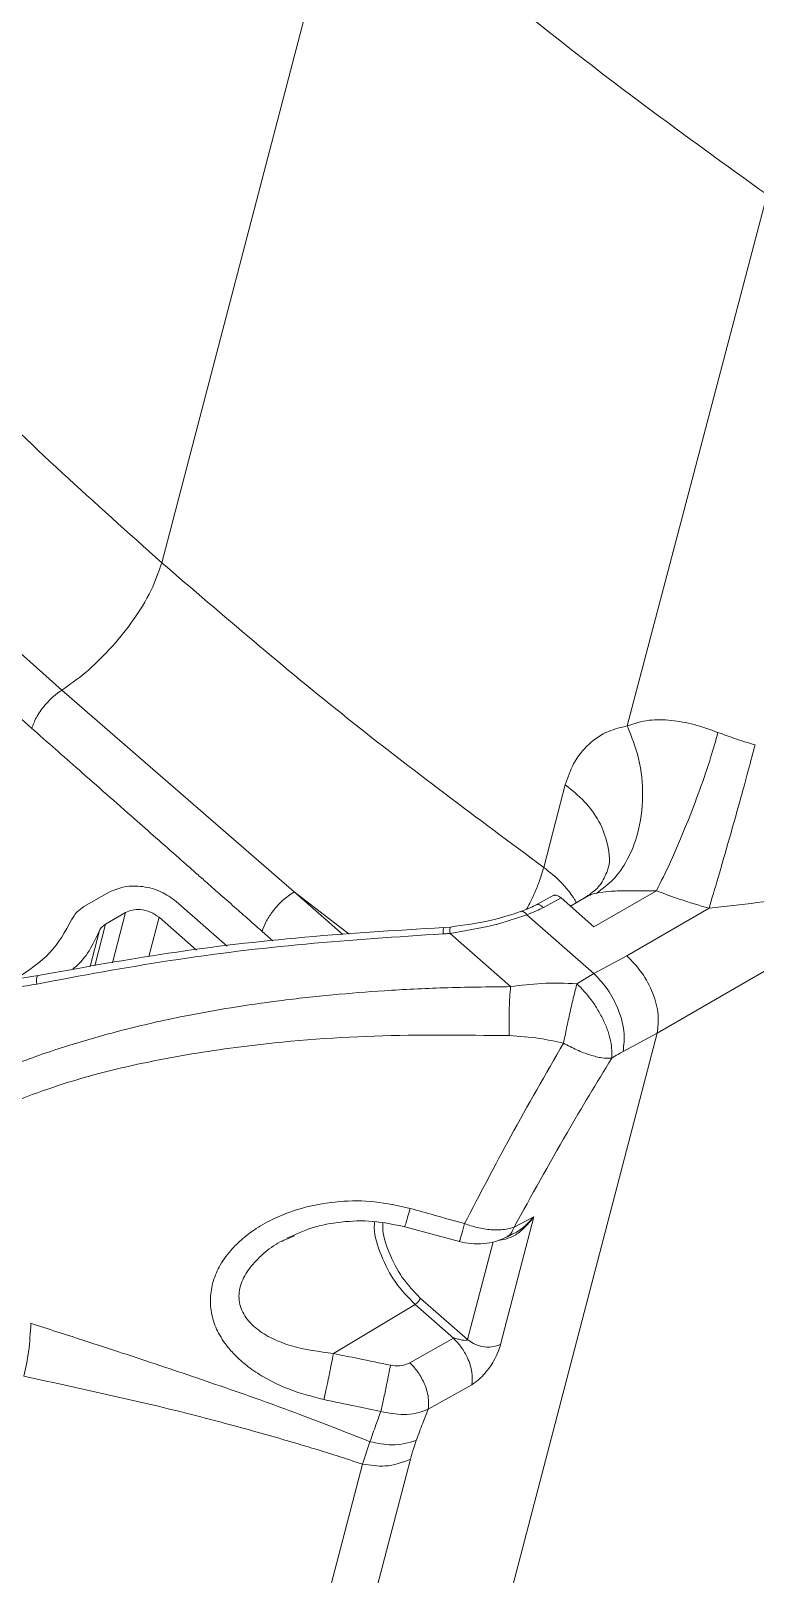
# Model space of a CAD drawing. Header units: millimetres. Extents: x 169 to 14583, y -399 to 10804.
# Drawn here: x 3578 to 3638.2, y 8905.7 to 9034.1 of the extents above; entities that cross this region are included whole.
import ezdxf

# ---------------------------------------------------------------- set-up
doc = ezdxf.new("R2010")
doc.units = ezdxf.units.MM
doc.header["$LTSCALE"] = 35

msp = doc.modelspace()

# ---------------------------------------------------------------- linework, layer by layer
at = {"color": 7, "linetype": 'Continuous', "lineweight": 18}
for p, q in [((3588.84, 8989.864), (3604.085, 9048.199)), ((3580.524, 8979.254), (3561.511, 8996.2)), ((3599.854, 8962.455), (3580.524, 8979.254)), ((3630.05, 8950.701), (3656.819, 8966.155)), ((3582.369, 8961.228), (3584.476, 8962.444)), ((3594.294, 8957.926), (3590.04, 8961.669)), ((3604.444, 8958.936), (3599.854, 8962.455)), ((3603.896, 8958.897), (3599.854, 8962.455)), ((3621.466, 8962.18), (3619.993, 8961.383)), ((3620.592, 8961.166), (3622.055, 8961.958)), ((3622.055, 8961.958), (3624.791, 8959.55)), ((3624.059, 8961.986), (3622.83, 8961.276)), ((3629.993, 8962.553), (3624.791, 8959.55)), ((3585.832, 8960.735), (3584.171, 8959.776)), ((3584.741, 8956.558), (3585.832, 8960.735)), ((3587.761, 8957.082), (3588.615, 8960.347)), ((3591.722, 8957.612), (3588.615, 8960.347)), ((3624.786, 8955.661), (3619.218, 8960.561)), ((3627.526, 8957.143), (3634.367, 8961.091)), ((3582.875, 8956.235), (3583.658, 8959.23)), ((3583.264, 8956.303), (3584.171, 8959.776)), ((3597.194, 8959.172), (3598.085, 8958.387)), ((3612.849, 8959.534), (3612.313, 8959.497)), ((3617.859, 8954.571), (3612.821, 8959.005)), ((3627.526, 8957.143), (3624.786, 8955.661)), ((3623.382, 8954.811), (3624.786, 8955.661)), ((3613.212, 8886.275), (3630.05, 8950.701)), ((3627.215, 8949.167), (3630.05, 8950.701)), ((3609.055, 8934.574), (3613.623, 8933.339)), ((3617.02, 8924.786), (3619.793, 8935.397)), ((3619.793, 8935.397), (3618.147, 8934.541)), ((3599.889, 8933.834), (3599.302, 8933.577)), ((3614.275, 8925.194), (3616.398, 8933.317)), ((3616.998, 8933.468), (3616.974, 8933.516)), ((3617.535, 8933.716), (3618.116, 8934.019)), ((3603.119, 8924.036), (3609.917, 8928.106)), ((3613.114, 8925.293), (3609.917, 8928.106)), ((3614.275, 8925.194), (3610.351, 8928.648)), ((3609.48, 8923.249), (3613.114, 8925.293)), ((3610.994, 8919.386), (3614.627, 8921.429)), ((3605.537, 8914.824), (3606.16, 8916.684)), ((3591.316, 8860.41), (3605.537, 8914.824))]:
    msp.add_line(p, q, dxfattribs=at)
at = {"color": 7, "linetype": 'Continuous', "lineweight": 18, "flags": 128}
for points in [[(3639.192, 9020.51), (3632.679, 8995.741), (3627.56, 8976.28)], [(3622.412, 8971.368), (3621.407, 8967.523), (3620.617, 8964.501)], [(3595.31, 8860.812), (3603.273, 8891.284), (3609.53, 8915.227)]]:
    msp.add_lwpolyline(points, dxfattribs=at)
at = {"color": 7, "linetype": 'Continuous', "lineweight": 18}
for points, knots in [([(3639.192, 9020.51), (3635.777, 9022.968), (3628.943, 9027.887), (3617.11, 9037.046), (3609.04, 9043.956), (3604.085, 9048.199)], [0, 0, 0, 0, 0.278285, 0.55689464, 1, 1, 1, 1]), ([(3588.84, 8989.864), (3586.062, 8992.35), (3580.507, 8997.32), (3570.989, 9006.413), (3564.566, 9013.162), (3560.641, 9017.286)], [0, 0, 0, 0, 0.2800916, 0.5600717, 1, 1, 1, 1]), ([(3578.03, 8976.071), (3574.73, 8978.971), (3570.388, 8982.788), (3565.717, 8986.886), (3564.184, 8988.231), (3563.68, 8988.674), (3563.497, 8988.834), (3563.473, 8988.855), (3563.45, 8988.875), (3561.911, 8990.227), (3560.375, 8991.578), (3558.852, 8992.917)], [0, 0, 0, 0, 0.51621008, 0.67930959, 0.73060404, 0.75583817, 0.75819469, 0.75922473, 0.75962656, 0.76172828, 1, 1, 1, 1]), ([(3580.524, 8979.254), (3581.177, 8979.711), (3582.523, 8980.655), (3584.551, 8982.632), (3586.478, 8984.995), (3588.062, 8987.556), (3588.587, 8989.115), (3588.84, 8989.864)], [0, 0, 0, 0, 0.1800304, 0.3714105, 0.5670446, 0.7918272, 1, 1, 1, 1]), ([(3620.617, 8964.501), (3615.108, 8968.587), (3604.09, 8976.76), (3593.924, 8985.496), (3588.84, 8989.864)], [0, 0, 0, 0, 0.4999353, 1, 1, 1, 1]), ([(3578.03, 8976.071), (3578.135, 8976.365), (3578.354, 8976.978), (3579.044, 8977.946), (3579.81, 8978.744), (3580.291, 8979.088), (3580.524, 8979.254)], [0, 0, 0, 0, 0.26816186, 0.55832872, 0.78620417, 1, 1, 1, 1]), ([(3597.194, 8959.172), (3596.829, 8959.493), (3596.065, 8960.166), (3594.865, 8961.223), (3593.66, 8962.285), (3592.579, 8963.239), (3591.469, 8964.219), (3590.093, 8965.433), (3588.4, 8966.928), (3585.631, 8969.371), (3582.19, 8972.407), (3579.34, 8974.917), (3578.03, 8976.071)], [0, 0, 0, 0, 0.0570968, 0.119661, 0.1876924, 0.245797, 0.2889376, 0.3614991, 0.4611916, 0.5540162, 0.7949343, 1, 1, 1, 1]), ([(3627.56, 8976.28), (3627.031, 8976.15), (3625.822, 8975.854), (3624.291, 8974.801), (3623.058, 8973.289), (3622.617, 8971.976), (3622.412, 8971.368)], [0, 0, 0, 0, 0.2120718, 0.4851441, 0.7619266, 1, 1, 1, 1]), ([(3627.56, 8976.28), (3627.915, 8975.391), (3628.657, 8973.538), (3628.965, 8970.367), (3628.577, 8967.451), (3627.642, 8965.124), (3626.469, 8963.428), (3625.492, 8962.709), (3625.022, 8962.363)], [0, 0, 0, 0, 0.17603685, 0.36694427, 0.56436805, 0.71766362, 0.86402556, 1, 1, 1, 1]), ([(3635.113, 8975.731), (3634.444, 8975.97), (3633.112, 8976.445), (3631.148, 8976.792), (3629.217, 8976.821), (3628.141, 8976.47), (3627.56, 8976.28)], [0, 0, 0, 0, 0.2287353, 0.4547014, 0.7051841, 1, 1, 1, 1]), ([(3635.113, 8975.731), (3634.922, 8975.049), (3634.526, 8973.633), (3633.611, 8970.957), (3632.464, 8967.948), (3631.176, 8964.913), (3630.377, 8963.319), (3629.993, 8962.553)], [0, 0, 0, 0, 0.1768199, 0.3671522, 0.5635451, 0.7902649, 1, 1, 1, 1]), ([(3638.201, 8974.699), (3637.616, 8974.872), (3636.573, 8975.181), (3635.559, 8975.563), (3635.113, 8975.731)], [0, 0, 0, 0, 0.5599767, 1, 1, 1, 1]), ([(3638.201, 8974.699), (3638.02, 8974.014), (3637.644, 8972.591), (3636.894, 8969.86), (3636.024, 8966.758), (3635.115, 8963.597), (3634.61, 8961.904), (3634.367, 8961.091)], [0, 0, 0, 0, 0.1768208, 0.3671542, 0.5635479, 0.7902673, 1, 1, 1, 1]), ([(3625.763, 8963.901), (3625.794, 8963.957), (3626.206, 8964.709), (3626.038, 8966.282), (3625.331, 8968.295), (3624.103, 8969.999), (3622.962, 8970.923), (3622.412, 8971.368)], [0, 0, 0, 0, 0.02456, 0.3285798, 0.56496, 0.7906115, 1, 1, 1, 1]), ([(3656.819, 8966.155), (3655.131, 8965.551), (3651.77, 8964.35), (3646.887, 8963.093), (3642.407, 8962.183), (3638.522, 8961.56), (3635.717, 8961.243), (3634.367, 8961.091)], [0, 0, 0, 0, 0.25965, 0.5170566, 0.6855573, 0.8485905, 1, 1, 1, 1]), ([(3620.617, 8964.501), (3620.514, 8964.146), (3620.322, 8963.482), (3619.906, 8962.463), (3619.535, 8961.653), (3619.277, 8961.175), (3619.185, 8961.004)], [0, 0, 0, 0, 0.3313143, 0.6193644, 0.8642395, 1, 1, 1, 1]), ([(3623.336, 8961.569), (3623.288, 8961.657), (3623.113, 8961.97), (3622.703, 8962.535), (3621.916, 8963.466), (3621.127, 8964.095), (3620.617, 8964.501)], [0, 0, 0, 0, 0.0811368, 0.2901293, 0.540885, 1, 1, 1, 1]), ([(3590.04, 8961.669), (3589.638, 8961.959), (3588.835, 8962.539), (3587.279, 8962.962), (3585.713, 8962.973), (3584.888, 8962.62), (3584.476, 8962.444)], [0, 0, 0, 0, 0.2501742, 0.5000167, 0.7500161, 1, 1, 1, 1]), ([(3625.846, 8964.044), (3625.668, 8963.644), (3625.332, 8962.885), (3624.534, 8962.313), (3624.157, 8962.044)], [0, 0, 0, 0, 0.5281938, 1, 1, 1, 1]), ([(3599.854, 8962.455), (3599.532, 8962.236), (3598.889, 8961.799), (3598.048, 8960.846), (3597.454, 8959.927), (3597.281, 8959.423), (3597.194, 8959.172)], [0, 0, 0, 0, 0.279619, 0.5592379, 0.779619, 1, 1, 1, 1]), ([(3622.055, 8961.958), (3621.963, 8962.027), (3621.78, 8962.164), (3621.561, 8962.21), (3621.472, 8962.164), (3621.449, 8962.152)], [0, 0, 0, 0, 0.43048879, 0.85677416, 1, 1, 1, 1]), ([(3625.022, 8962.363), (3624.767, 8962.299), (3624.412, 8962.21), (3624.146, 8962.02), (3624.071, 8961.967)], [0, 0, 0, 0, 0.7200171, 1, 1, 1, 1]), ([(3625.022, 8962.363), (3625.358, 8962.416), (3626.075, 8962.53), (3627.814, 8962.561), (3629.131, 8962.556), (3629.993, 8962.553)], [0, 0, 0, 0, 0.233033, 0.4977799, 1, 1, 1, 1]), ([(3634.367, 8961.091), (3633.539, 8961.336), (3632.06, 8961.774), (3630.624, 8962.315), (3629.993, 8962.553)], [0, 0, 0, 0, 0.5599314, 1, 1, 1, 1]), ([(3581.335, 8960.121), (3581.47, 8960.361), (3581.711, 8960.791), (3582.168, 8961.094), (3582.369, 8961.228)], [0, 0, 0, 0, 0.5596775, 1, 1, 1, 1]), ([(3588.615, 8960.347), (3588.387, 8960.509), (3587.932, 8960.831), (3587.104, 8961.008), (3586.37, 8960.975), (3586.011, 8960.815), (3585.832, 8960.735)], [0, 0, 0, 0, 0.279619, 0.5592379, 0.779619, 1, 1, 1, 1]), ([(3612.821, 8959.005), (3614.044, 8959.204), (3616.323, 8959.574), (3618.301, 8960.248), (3619.218, 8960.561)], [0, 0, 0, 0, 0.5365423, 1, 1, 1, 1]), ([(3618.698, 8960.815), (3617.874, 8960.548), (3616.071, 8959.966), (3613.983, 8959.686), (3612.849, 8959.534)], [0, 0, 0, 0, 0.4567311, 1, 1, 1, 1]), ([(3619.218, 8960.561), (3619.136, 8960.644), (3618.967, 8960.814), (3618.774, 8960.865), (3618.702, 8960.809), (3618.692, 8960.801)], [0, 0, 0, 0, 0.4507738, 0.9220633, 1, 1, 1, 1]), ([(3619.936, 8961.359), (3619.722, 8961.249), (3619.333, 8961.05), (3618.901, 8960.89), (3618.707, 8960.818)], [0, 0, 0, 0, 0.55086742, 1, 1, 1, 1]), ([(3619.218, 8960.561), (3619.486, 8960.662), (3619.965, 8960.841), (3620.4, 8961.067), (3620.592, 8961.166)], [0, 0, 0, 0, 0.5599681, 1, 1, 1, 1]), ([(3620.592, 8961.166), (3620.503, 8961.235), (3620.324, 8961.372), (3620.088, 8961.426), (3619.985, 8961.366), (3619.946, 8961.343)], [0, 0, 0, 0, 0.383803, 0.7676059, 1, 1, 1, 1]), ([(3576.753, 8955.256), (3577.752, 8955.919), (3579.77, 8957.259), (3580.81, 8959.16), (3581.335, 8960.121)], [0, 0, 0, 0, 0.4949487, 1, 1, 1, 1]), ([(3578.444, 8954.789), (3582.125, 8955.477), (3589.486, 8956.852), (3600.795, 8958.222), (3608.425, 8958.716), (3612.24, 8958.963)], [0, 0, 0, 0, 0.3333958, 0.6667227, 1, 1, 1, 1]), ([(3612.314, 8959.497), (3608.187, 8959.245), (3600.25, 8958.76), (3588.966, 8957.396), (3581.919, 8956.104), (3578.548, 8955.486)], [0, 0, 0, 0, 0.3610154, 0.694346, 1, 1, 1, 1]), ([(3583.658, 8959.23), (3583.131, 8958.092), (3582.573, 8956.885), (3581.421, 8956.022), (3581.355, 8955.972)], [0, 0, 0, 0, 0.9427011, 1, 1, 1, 1]), ([(3584.171, 8959.776), (3584.046, 8959.69), (3583.824, 8959.537), (3583.708, 8959.324), (3583.658, 8959.23)], [0, 0, 0, 0, 0.559685, 1, 1, 1, 1]), ([(3612.24, 8958.963), (3612.242, 8959.057), (3612.248, 8959.255), (3612.274, 8959.434), (3612.298, 8959.522), (3612.313, 8959.496), (3612.314, 8959.495)], [0, 0, 0, 0, 0.3075998, 0.6440975, 0.9896954, 1, 1, 1, 1]), ([(3612.24, 8958.963), (3612.348, 8958.97), (3612.542, 8958.981), (3612.736, 8958.998), (3612.821, 8959.005)], [0, 0, 0, 0, 0.559981, 1, 1, 1, 1]), ([(3612.821, 8959.005), (3612.818, 8959.095), (3612.812, 8959.285), (3612.821, 8959.465), (3612.835, 8959.555), (3612.85, 8959.527), (3612.851, 8959.524)], [0, 0, 0, 0, 0.2915363, 0.6142131, 0.951014, 1, 1, 1, 1]), ([(3578.552, 8955.487), (3576.728, 8955.191), (3573.193, 8954.619), (3568.148, 8954.804), (3563.592, 8955.735), (3561.001, 8957.12), (3559.751, 8957.788)], [0, 0, 0, 0, 0.2755189, 0.5340029, 0.7753753, 1, 1, 1, 1]), ([(3558.937, 8957.084), (3559.24, 8956.904), (3559.862, 8956.533), (3560.86, 8956.034), (3561.939, 8955.567), (3563.103, 8955.146), (3564.35, 8954.779), (3565.68, 8954.472), (3567.038, 8954.242), (3568.722, 8954.052), (3571.05, 8953.948), (3574.404, 8954.082), (3576.986, 8954.534), (3578.444, 8954.789)], [0, 0, 0, 0, 0.05390765, 0.11081918, 0.17072272, 0.23362638, 0.29953163, 0.36843994, 0.44035295, 0.50710094, 0.6226129, 0.78689949, 1, 1, 1, 1]), ([(3630.05, 8950.701), (3630.116, 8951.196), (3630.248, 8952.186), (3629.754, 8954.016), (3628.83, 8955.805), (3627.961, 8956.697), (3627.526, 8957.143)], [0, 0, 0, 0, 0.25, 0.5, 0.75, 1, 1, 1, 1]), ([(3578.444, 8954.789), (3578.437, 8954.864), (3578.424, 8955.02), (3578.429, 8955.223), (3578.457, 8955.38), (3578.498, 8955.475), (3578.537, 8955.472), (3578.552, 8955.47)], [0, 0, 0, 0, 0.1982461, 0.413189, 0.6387902, 0.86687, 1, 1, 1, 1]), ([(3627.215, 8949.167), (3627.284, 8949.707), (3627.426, 8950.831), (3626.827, 8952.811), (3625.883, 8954.511), (3625.142, 8955.287), (3624.786, 8955.661)], [0, 0, 0, 0, 0.27026133, 0.56242939, 0.78973642, 1, 1, 1, 1]), ([(3617.859, 8954.571), (3616.002, 8954.549), (3612.496, 8954.508), (3607.568, 8954.26), (3603.009, 8953.904), (3598.754, 8953.435), (3594.738, 8952.857), (3590.46, 8952.094), (3586.005, 8951.103), (3581.333, 8949.784), (3577.121, 8948.355), (3574.483, 8947.234), (3573.223, 8946.699)], [0, 0, 0, 0, 0.1208019, 0.2280233, 0.3216376, 0.4195063, 0.5082177, 0.5877504, 0.7051404, 0.8089399, 0.9087907, 1, 1, 1, 1]), ([(3617.744, 8950.489), (3617.733, 8951.272), (3617.713, 8952.671), (3617.814, 8953.99), (3617.859, 8954.571)], [0, 0, 0, 0, 0.5600001, 1, 1, 1, 1]), ([(3623.382, 8954.811), (3622.399, 8954.846), (3620.552, 8954.912), (3618.717, 8954.68), (3617.859, 8954.571)], [0, 0, 0, 0, 0.5321429, 1, 1, 1, 1]), ([(3622.266, 8949.866), (3622.346, 8950.278), (3622.51, 8951.118), (3622.802, 8952.457), (3623.103, 8953.745), (3623.29, 8954.46), (3623.382, 8954.811)], [0, 0, 0, 0, 0.2454219, 0.5000002, 0.7545785, 1, 1, 1, 1]), ([(3626.272, 8948.607), (3626.281, 8949.044), (3626.295, 8949.715), (3625.981, 8950.827), (3625.622, 8951.725), (3625.146, 8952.62), (3624.427, 8953.725), (3623.794, 8954.383), (3623.382, 8954.811)], [0, 0, 0, 0, 0.2393736, 0.3682228, 0.4998192, 0.631442, 0.7603672, 1, 1, 1, 1]), ([(3574.252, 8944.133), (3576.508, 8945.009), (3581.022, 8946.762), (3588.16, 8948.474), (3596.651, 8949.842), (3606.533, 8950.62), (3614.005, 8950.533), (3617.744, 8950.489)], [0, 0, 0, 0, 0.1661005, 0.3324303, 0.4990351, 0.7493245, 1, 1, 1, 1]), ([(3617.744, 8950.489), (3618.59, 8950.432), (3620.108, 8950.331), (3621.603, 8950.009), (3622.266, 8949.866)], [0, 0, 0, 0, 0.5570601, 1, 1, 1, 1]), ([(3614.038, 8934.838), (3615.291, 8937.258), (3617.872, 8942.241), (3620.774, 8947.276), (3622.266, 8949.866)], [0, 0, 0, 0, 0.4857196, 1, 1, 1, 1]), ([(3626.272, 8948.607), (3626.014, 8948.607), (3625.489, 8948.605), (3624.476, 8948.856), (3623.374, 8949.269), (3622.631, 8949.669), (3622.266, 8949.866)], [0, 0, 0, 0, 0.2459027, 0.4999997, 0.7540969, 1, 1, 1, 1]), ([(3626.272, 8948.607), (3626.449, 8948.719), (3626.767, 8948.919), (3627.078, 8949.091), (3627.215, 8949.167)], [0, 0, 0, 0, 0.5599959, 1, 1, 1, 1]), ([(3618.147, 8934.541), (3619.586, 8937.154), (3622.159, 8941.823), (3625.014, 8946.533), (3626.272, 8948.607)], [0, 0, 0, 0, 0.5595093, 1, 1, 1, 1]), ([(3609.503, 8936.104), (3608.521, 8936.324), (3606.575, 8936.76), (3603.617, 8936.746), (3600.795, 8936.285), (3598.48, 8935.46), (3596.755, 8934.505), (3595.602, 8933.647), (3594.564, 8932.645), (3593.846, 8931.682), (3593.37, 8930.73), (3593.031, 8929.827), (3592.878, 8928.885), (3592.894, 8927.953), (3593.032, 8927.024), (3593.359, 8926.087), (3593.861, 8925.205), (3594.381, 8924.487), (3595.086, 8923.71), (3596.073, 8922.864), (3597.501, 8921.923), (3599.578, 8920.909), (3601.332, 8920.455), (3602.325, 8920.198)], [0, 0, 0, 0, 0.0827913, 0.164009, 0.2439503, 0.3229199, 0.373797, 0.4165541, 0.451089, 0.5048695, 0.5273928, 0.5520131, 0.5971286, 0.6189173, 0.6423067, 0.6876485, 0.7125391, 0.7367122, 0.7686311, 0.8066556, 0.8506767, 0.9154954, 1, 1, 1, 1]), ([(3609.503, 8936.104), (3609.43, 8935.845), (3609.277, 8935.298), (3609.124, 8934.776), (3609.044, 8934.513), (3609.06, 8934.591), (3609.062, 8934.6)], [0, 0, 0, 0, 0.2924855, 0.6165078, 0.9552624, 1, 1, 1, 1]), ([(3614.038, 8934.838), (3613.191, 8935.073), (3611.679, 8935.493), (3610.168, 8935.917), (3609.503, 8936.104)], [0, 0, 0, 0, 0.5599526, 1, 1, 1, 1]), ([(3599.243, 8933.622), (3599.934, 8933.937), (3601.35, 8934.584), (3603.793, 8935.038), (3606.413, 8935.129), (3608.168, 8934.76), (3609.055, 8934.574)], [0, 0, 0, 0, 0.2350754, 0.4823676, 0.738396, 1, 1, 1, 1]), ([(3609.917, 8928.106), (3609.349, 8928.688), (3608.212, 8929.852), (3607.043, 8932.165), (3606.464, 8934.003), (3606.535, 8934.829), (3606.55, 8934.996)], [0, 0, 0, 0, 0.3074015, 0.614803, 0.9222045, 1, 1, 1, 1]), ([(3610.351, 8928.648), (3609.824, 8929.19), (3608.769, 8930.277), (3607.691, 8932.413), (3607.173, 8934.057), (3607.23, 8934.771), (3607.238, 8934.88)], [0, 0, 0, 0, 0.31591728, 0.63291841, 0.9437081, 1, 1, 1, 1]), ([(3613.605, 8933.383), (3613.611, 8933.388), (3613.626, 8933.401), (3613.779, 8933.915), (3613.955, 8934.541), (3614.038, 8934.838)], [0, 0, 0, 0, 0.25587841, 0.64748232, 1, 1, 1, 1]), ([(3618.147, 8934.541), (3617.805, 8934.452), (3617.231, 8934.303), (3616.166, 8934.319), (3615.127, 8934.47), (3614.384, 8934.721), (3614.038, 8934.838)], [0, 0, 0, 0, 0.2988082, 0.5018133, 0.7676748, 1, 1, 1, 1]), ([(3616.998, 8933.468), (3617.29, 8933.523), (3617.879, 8933.633), (3618.876, 8934.29), (3619.445, 8934.976), (3619.793, 8935.397)], [0, 0, 0, 0, 0.275618, 0.5562558, 1, 1, 1, 1]), ([(3617.527, 8933.747), (3617.588, 8933.77), (3617.89, 8933.884), (3618.033, 8934.249), (3618.147, 8934.541)], [0, 0, 0, 0, 0.1999942, 1, 1, 1, 1]), ([(3619.793, 8935.397), (3619.59, 8935.177), (3619.075, 8934.62), (3618.314, 8934.051), (3617.75, 8933.874), (3617.599, 8933.827)], [0, 0, 0, 0, 0.3219125, 0.8186351, 1, 1, 1, 1]), ([(3599.302, 8933.577), (3599.099, 8933.494), (3598.35, 8933.189), (3597.277, 8932.345), (3596.109, 8931.194), (3595.352, 8929.852), (3595.174, 8928.428), (3595.671, 8927.112), (3596.69, 8926.043), (3598.046, 8925.225), (3600.155, 8924.406), (3601.928, 8924.185), (3603.119, 8924.036)], [0, 0, 0, 0, 0.037163, 0.1367945, 0.2332879, 0.3258378, 0.4153046, 0.5051129, 0.5983302, 0.6954112, 0.7954372, 1, 1, 1, 1]), ([(3613.573, 8933.353), (3613.905, 8933.281), (3614.575, 8933.135), (3615.627, 8933.147), (3616.659, 8933.324), (3617.26, 8933.594), (3617.563, 8933.731)], [0, 0, 0, 0, 0.2428775, 0.4906166, 0.742909, 1, 1, 1, 1]), ([(3577.38, 8922.13), (3577.524, 8922.804), (3577.817, 8924.17), (3577.908, 8925.744), (3577.955, 8926.541)], [0, 0, 0, 0, 0.4930983, 1, 1, 1, 1]), ([(3606.16, 8916.684), (3604.218, 8917.451), (3600.109, 8919.076), (3593.872, 8921.285), (3587.848, 8923.322), (3582.591, 8925.041), (3579.397, 8926.074), (3577.955, 8926.541)], [0, 0, 0, 0, 0.21095233, 0.44651712, 0.66445385, 0.84845834, 1, 1, 1, 1]), ([(3613.114, 8925.293), (3613.121, 8925.295), (3613.135, 8925.299), (3613.172, 8925.3), (3613.256, 8925.291), (3613.453, 8925.24), (3613.741, 8925.161), (3614.024, 8925.115), (3614.191, 8925.127), (3614.247, 8925.154), (3614.268, 8925.174), (3614.273, 8925.188), (3614.275, 8925.194)], [0, 0, 0, 0, 0.0168931, 0.0358993, 0.0821185, 0.2034343, 0.4966451, 0.7825794, 0.902998, 0.9541737, 0.9775632, 1, 1, 1, 1]), ([(3614.627, 8921.429), (3614.66, 8921.761), (3614.726, 8922.425), (3614.35, 8923.583), (3613.787, 8924.586), (3613.338, 8925.057), (3613.114, 8925.293)], [0, 0, 0, 0, 0.2796193, 0.5592386, 0.7796193, 1, 1, 1, 1]), ([(3617.02, 8924.786), (3616.794, 8924.697), (3616.325, 8924.513), (3615.494, 8924.574), (3614.774, 8924.82), (3614.437, 8925.073), (3614.275, 8925.194)], [0, 0, 0, 0, 0.2716451, 0.5636699, 0.7902873, 1, 1, 1, 1]), ([(3614.627, 8921.429), (3614.828, 8921.564), (3615.215, 8921.824), (3615.871, 8922.522), (3616.451, 8923.338), (3616.843, 8924.155), (3616.966, 8924.592), (3617.02, 8924.786)], [0, 0, 0, 0, 0.1702822, 0.3277261, 0.597935, 0.8212543, 1, 1, 1, 1]), ([(3603.119, 8924.036), (3603.062, 8923.731), (3602.944, 8923.101), (3602.715, 8921.976), (3602.498, 8920.962), (3602.382, 8920.447), (3602.325, 8920.198)], [0, 0, 0, 0, 0.2717712, 0.5616806, 0.7877888, 1, 1, 1, 1]), ([(3607.861, 8923.05), (3606.976, 8923.234), (3605.395, 8923.562), (3603.814, 8923.891), (3603.119, 8924.036)], [0, 0, 0, 0, 0.56000391, 1, 1, 1, 1]), ([(3607.067, 8919.197), (3607.14, 8919.523), (3607.293, 8920.197), (3607.531, 8921.339), (3607.729, 8922.335), (3607.818, 8922.817), (3607.861, 8923.05)], [0, 0, 0, 0, 0.2719373, 0.5619982, 0.7880616, 1, 1, 1, 1]), ([(3609.48, 8923.249), (3609.206, 8923.137), (3608.716, 8922.938), (3608.122, 8923.015), (3607.861, 8923.05)], [0, 0, 0, 0, 0.55994697, 1, 1, 1, 1]), ([(3610.994, 8919.386), (3611.027, 8919.705), (3611.095, 8920.37), (3610.717, 8921.546), (3610.14, 8922.56), (3609.695, 8923.025), (3609.48, 8923.249)], [0, 0, 0, 0, 0.27027, 0.5624271, 0.7897277, 1, 1, 1, 1]), ([(3605.537, 8914.824), (3604.132, 8915.276), (3601.131, 8916.242), (3596.311, 8917.629), (3588.37, 8919.758), (3581.966, 8921.141), (3577.38, 8922.13)], [0, 0, 0, 0, 0.1527853, 0.3265093, 0.5176817, 1, 1, 1, 1]), ([(3602.325, 8920.198), (3603.21, 8920.011), (3604.791, 8919.677), (3606.371, 8919.344), (3607.067, 8919.197)], [0, 0, 0, 0, 0.5600075, 1, 1, 1, 1]), ([(3606.16, 8916.684), (3606.323, 8917.149), (3606.615, 8917.982), (3606.929, 8918.825), (3607.067, 8919.197)], [0, 0, 0, 0, 0.5591235, 1, 1, 1, 1]), ([(3607.067, 8919.197), (3607.705, 8919.078), (3608.72, 8918.889), (3610.058, 8919.03), (3610.672, 8919.263), (3610.994, 8919.386)], [0, 0, 0, 0, 0.4452089, 0.7091673, 1, 1, 1, 1]), ([(3610.016, 8916.787), (3610.191, 8917.269), (3610.505, 8918.13), (3610.844, 8919.002), (3610.994, 8919.386)], [0, 0, 0, 0, 0.55991717, 1, 1, 1, 1]), ([(3610.016, 8916.787), (3609.368, 8916.596), (3608.209, 8916.254), (3606.786, 8916.553), (3606.16, 8916.684)], [0, 0, 0, 0, 0.5597701, 1, 1, 1, 1]), ([(3609.53, 8915.227), (3609.609, 8915.512), (3609.749, 8916.022), (3609.935, 8916.553), (3610.016, 8916.787)], [0, 0, 0, 0, 0.560097, 1, 1, 1, 1]), ([(3609.53, 8915.227), (3608.855, 8914.967), (3607.646, 8914.503), (3606.182, 8914.726), (3605.537, 8914.824)], [0, 0, 0, 0, 0.5590455, 1, 1, 1, 1])]:
    msp.add_open_spline(points, degree=3, knots=knots, dxfattribs=at)
msp.add_open_spline([(3609.917, 8928.106), (3609.964, 8928.139), (3610.058, 8928.203), (3610.192, 8928.349), (3610.301, 8928.507), (3610.334, 8928.601), (3610.351, 8928.648)], degree=3, dxfattribs=at)

doc.saveas('drawing.dxf')
